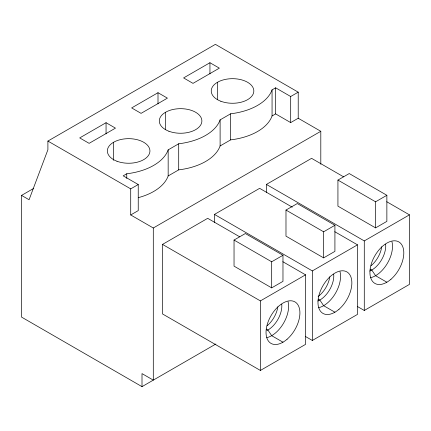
<?xml version="1.0" encoding="UTF-8"?>
<svg xmlns="http://www.w3.org/2000/svg" width="431" height="431" viewBox="0 0 431 431"><rect width="100%" height="100%" fill="white"/><g stroke="black" fill="none" stroke-linecap="round" stroke-linejoin="round"><path stroke-width="0.65" d="M215.872 343.997L142.004 386.645L21.55 317.103L21.55 195.399L29.076 199.742L47.9 149.756L47.9 141.066L215.408 44.355L298.22 92.169L298.22 118.245L320.804 131.288L320.804 164.27M106.058 122.7L79.708 137.915L89.115 143.345L115.465 128.136L106.058 122.7L106.058 133.896M158.005 92.708L131.654 107.922L141.061 113.358L167.411 98.144L158.005 92.708L158.005 103.909M209.945 62.721L183.601 77.93L193.007 83.366L219.357 68.152L209.945 62.721L209.945 73.916M21.55 195.399L33.763 188.347M298.22 92.169L290.688 96.512L275.635 87.822L272.058 89.885A53.234 30.736 0 0 1 230.65 113.789L220.112 119.877A53.234 30.736 0 0 1 178.703 143.782L168.165 149.869A53.234 30.736 0 0 1 126.757 173.774L123.185 175.837L138.238 184.533L138.238 210.608L130.712 214.956L130.712 188.875L47.9 141.066M130.712 188.875L138.238 184.533M138.507 197.608A53.234 30.736 0 0 0 168.165 175.945L178.703 169.862A53.234 30.736 0 0 0 220.112 145.953L230.65 139.87A53.234 30.736 0 0 0 272.058 115.966L275.635 113.903L290.688 122.593L298.22 118.245M130.712 214.956L153.296 227.994L320.804 131.288M282.838 261.714L305.557 274.827L305.557 344.374L260.389 370.45L162.519 313.946L162.519 244.404L207.688 218.323L239.728 236.824M214.466 222.439L214.466 214.412L259.634 188.336L292.256 207.171M266.412 192.447L266.412 184.42L311.581 158.344L343.62 176.839M234.038 240.056L245.331 233.537L282.973 255.271L282.973 281.346L271.681 287.87L234.038 266.137L234.038 240.056L271.681 261.789L282.973 255.271M285.985 210.064L297.277 203.545L334.919 225.278L334.919 251.359L323.627 257.878L285.985 236.145L285.985 210.064L323.627 231.797L334.919 225.278M337.931 180.077L349.223 173.553L386.866 195.286L386.866 221.367L375.573 227.886L337.931 206.153L337.931 180.077L375.573 201.805L386.866 195.286M162.519 244.404L260.389 300.908L305.557 274.827M214.466 214.412L312.335 270.916L357.504 244.84L357.504 314.382L312.335 340.463L305.342 336.428M266.412 184.42L364.281 240.924L409.45 214.848L409.45 284.39L364.281 310.471L357.288 306.436M386.731 201.73L409.45 214.848M334.785 231.722L357.504 244.84M370.197 269.116L371.808 270.048L375.573 275.7L386.866 282.219M318.25 299.109L319.861 300.041L323.627 305.687L334.919 312.211M266.304 329.101L267.915 330.027L271.681 335.679L282.973 342.198M375.573 201.805L375.573 227.886M364.281 240.924L364.281 310.471M323.627 231.797L323.627 257.878M312.335 270.916L312.335 340.463M290.688 96.512L290.688 122.593M275.635 87.822L275.635 113.903M272.058 89.885L272.058 115.966M271.681 261.789L271.681 287.87M260.389 300.908L260.389 370.45M230.65 113.789L230.65 139.87M220.112 119.877L220.112 145.953M217.477 82.278L217.477 99.663M178.703 143.782L178.703 169.862M168.165 149.869L168.165 175.945M165.531 112.27L165.531 129.656M153.296 227.994L153.296 380.126L142.004 373.602L142.004 386.645M126.757 173.774L126.757 178.456M113.585 142.262L113.585 160.316M288.07 301.711A23.953 13.83 -60 0 1 283.436 323.412A23.953 13.83 -60 0 1 266.8 337.667M281.761 304.194A19.697 11.373 -60 0 1 266.902 330.572M277.85 306.786A19.697 11.373 -60 0 1 267.182 325.723M340.016 271.719A23.953 13.83 -60 0 1 335.383 293.425A23.953 13.83 -60 0 1 318.746 307.68M333.707 274.208A19.697 11.373 -60 0 1 317.836 301.037M329.796 276.799A19.697 11.373 -60 0 1 318.126 296.523M391.962 241.732A23.953 13.83 -60 0 1 387.329 263.433A23.953 13.83 -60 0 1 370.692 277.688M385.653 244.215A19.697 11.373 -60 0 1 369.782 271.045M381.742 246.807A19.697 11.373 -60 0 1 371.075 265.744M117 161.248A21.291 12.294 0 0 0 149.902 151.626A21.291 12.294 0 0 0 119.021 139.989A21.291 12.294 0 0 0 117 161.248M168.947 131.256A21.291 12.294 0 0 0 201.848 121.634A21.291 12.294 0 0 0 170.967 109.997A21.291 12.294 0 0 0 168.947 131.256M220.893 101.269A21.291 12.294 0 0 0 253.794 91.647A21.291 12.294 0 0 0 222.913 80.004A21.291 12.294 0 0 0 220.893 101.269M287.057 339.267A23.953 13.83 -60 0 0 295.165 302.023A23.953 13.83 -60 0 0 266.692 326.633A23.953 13.83 -60 0 0 287.057 339.267M339.003 309.275A23.953 13.83 -60 0 0 347.111 272.031A23.953 13.83 -60 0 0 318.638 296.641A23.953 13.83 -60 0 0 339.003 309.275M390.949 279.283A23.953 13.83 -60 0 0 399.058 242.044A23.953 13.83 -60 0 0 370.585 266.649A23.953 13.83 -60 0 0 390.949 279.283"/></g></svg>
